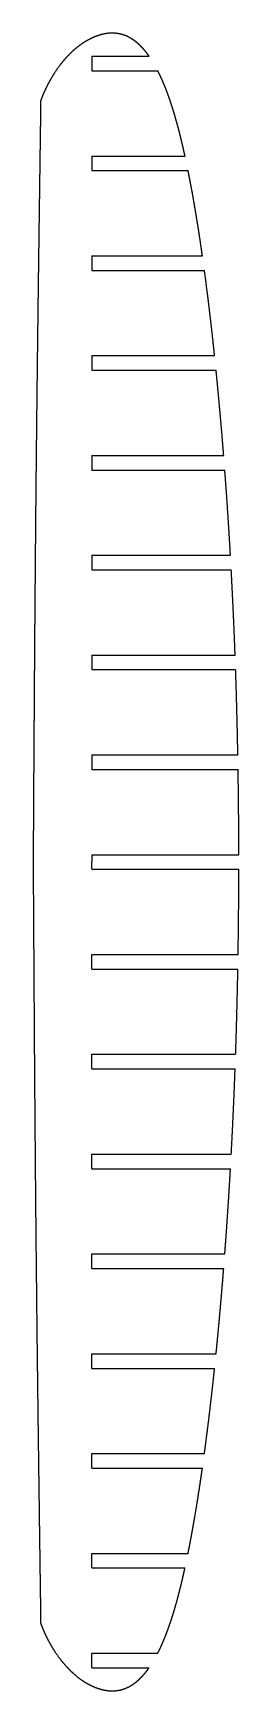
# Model space of a CAD drawing. Header units: metres. Extents: x 16 to 70, y -216 to 216.
import ezdxf

# ---------------------------------------------------------------- set-up
doc = ezdxf.new("R2010")
doc.units = ezdxf.units.M

msp = doc.modelspace()

# ---------------------------------------------------------------- linework, layer by layer
for p, q in [((31.61, 209.9, 431), (46.53, 209.9, 431)), ((31.61, 206.1, 431), (48.8, 206.1, 431)), ((31.61, 183.9, 431), (55.89, 183.9, 431)), ((31.61, 180.1, 431), (56.69, 180.1, 431)), ((31.61, 157.9, 431), (60.43, 157.9, 431)), ((31.61, 154.1, 431), (60.95, 154.1, 431)), ((31.61, 131.9, 431), (63.6, 131.9, 431)), ((31.61, 128.1, 431), (63.99, 128.1, 431)), ((31.61, 105.9, 431), (65.97, 105.9, 431)), ((31.61, 102.1, 431), (66.26, 102.1, 431)), ((31.61, 79.9, 431), (67.73, 79.9, 431)), ((31.61, 76.1, 431), (67.94, 76.1, 431)), ((31.61, 53.9, 431), (68.95, 53.9, 431)), ((31.61, 50.1, 431), (69.08, 50.1, 431)), ((31.61, 27.9, 431), (69.66, 27.9, 431)), ((31.61, 24.1, 431), (69.73, 24.1, 431)), ((31.61, 1.9, 431), (69.92, 1.9, 431)), ((31.61, -1.9, 431), (69.92, -1.9, 431)), ((31.61, -24.1, 431), (69.73, -24.1, 431)), ((31.61, -27.9, 431), (69.67, -27.9, 431)), ((31.61, -50.1, 431), (69.08, -50.1, 431)), ((31.61, -53.9, 431), (68.95, -53.9, 431)), ((31.61, -76.1, 431), (67.94, -76.1, 431)), ((31.61, -79.9, 431), (67.73, -79.9, 431)), ((31.61, -102.1, 431), (66.27, -102.1, 431)), ((31.61, -105.9, 431), (65.97, -105.9, 431)), ((31.61, -128.1, 431), (63.99, -128.1, 431)), ((31.61, -131.9, 431), (63.6, -131.9, 431)), ((31.61, -154.1, 431), (60.95, -154.1, 431)), ((31.61, -157.9, 431), (60.42, -157.9, 431)), ((31.61, -180.1, 431), (56.68, -180.1, 431)), ((31.61, -183.9, 431), (55.88, -183.9, 431)), ((31.61, -206.1, 431), (48.79, -206.1, 431)), ((31.61, -209.9, 431), (46.52, -209.9, 431))]:
    msp.add_line(p, q)
for points, knots in [([(46.53, 209.9, 431), (46.36, 210.14, 431), (46.19, 210.38, 431), (46.01, 210.61, 431), (45.84, 210.84, 431), (45.66, 211.07, 431), (45.47, 211.3, 431), (45.28, 211.52, 431), (44.7, 212.18, 431), (44.3, 212.6, 431), (43.88, 213.01, 431), (43.44, 213.4, 431), (42.98, 213.77, 431), (42.5, 214.12, 431), (42.01, 214.43, 431), (41.18, 214.89, 431), (40.86, 215.05, 431), (40.53, 215.2, 431), (40.2, 215.33, 431), (39.86, 215.45, 431), (39.51, 215.55, 431), (39.16, 215.64, 431), (38.41, 215.8, 431), (38, 215.86, 431), (37.58, 215.9, 431), (37.17, 215.92, 431), (36.75, 215.92, 431), (36.34, 215.9, 431), (35.92, 215.86, 431), (35.36, 215.78, 431), (35.2, 215.76, 431), (35.05, 215.73, 431), (34.89, 215.7, 431), (34.73, 215.67, 431), (34.58, 215.63, 431), (34.42, 215.6, 431), (34.12, 215.52, 431), (33.96, 215.48, 431), (33.81, 215.44, 431), (33.65, 215.39, 431), (33.5, 215.34, 431), (33.35, 215.3, 431), (33.19, 215.24, 431), (32.4, 214.97, 431), (31.77, 214.71, 431), (31.16, 214.42, 431), (30.56, 214.11, 431), (29.97, 213.76, 431), (29.4, 213.4, 431), (28.84, 213.01, 431), (27.47, 211.98, 431), (26.67, 211.31, 431), (25.91, 210.6, 431), (25.18, 209.85, 431), (24.48, 209.07, 431), (23.82, 208.27, 431), (23.19, 207.44, 431), (21.92, 205.63, 431), (21.29, 204.66, 431), (20.69, 203.65, 431), (20.14, 202.63, 431), (19.62, 201.58, 431), (19.14, 200.52, 431), (18.69, 199.45, 431), (18.29, 198.35, 431)], [0, 0, 0, 0, 0, 0, 0, 0, 0, 0.061197, 0.061197, 0.061197, 0.061197, 0.061197, 0.061197, 0.061197, 0.184132, 0.184132, 0.184132, 0.184132, 0.184132, 0.184132, 0.184132, 0.259424, 0.259424, 0.259424, 0.259424, 0.259424, 0.259424, 0.259424, 0.346358, 0.346358, 0.346358, 0.346358, 0.346358, 0.346358, 0.346358, 0.379391, 0.379391, 0.379391, 0.379391, 0.379391, 0.379391, 0.379391, 0.412425, 0.412425, 0.412425, 0.412425, 0.412425, 0.412425, 0.412425, 0.550493, 0.550493, 0.550493, 0.550493, 0.550493, 0.550493, 0.550493, 0.762779, 0.762779, 0.762779, 0.762779, 0.762779, 0.762779, 0.762779, 1, 1, 1, 1, 1, 1, 1, 1, 1]), ([(55.89, 183.9, 431), (55.77, 184.46, 431), (55.64, 185.02, 431), (55.51, 185.58, 431), (55.39, 186.14, 431), (55.26, 186.7, 431), (55.13, 187.26, 431), (54.99, 187.81, 431), (54.73, 188.9, 431), (54.6, 189.42, 431), (54.47, 189.94, 431), (54.34, 190.45, 431), (54.21, 190.96, 431), (54.07, 191.46, 431), (53.94, 191.95, 431), (53.61, 193.16, 431), (53.41, 193.88, 431), (53.21, 194.58, 431), (53, 195.26, 431), (52.8, 195.93, 431), (52.59, 196.59, 431), (52.39, 197.22, 431), (51.97, 198.47, 431), (51.76, 199.09, 431), (51.54, 199.71, 431), (51.31, 200.33, 431), (51.08, 200.95, 431), (50.84, 201.56, 431), (50.59, 202.17, 431), (50.16, 203.2, 431), (49.98, 203.62, 431), (49.79, 204.04, 431), (49.6, 204.46, 431), (49.41, 204.87, 431), (49.21, 205.28, 431), (49.01, 205.69, 431), (48.8, 206.1, 431)], [0, 0, 0, 0, 0, 0, 0, 0, 0, 0.17266, 0.17266, 0.17266, 0.17266, 0.17266, 0.17266, 0.17266, 0.336683, 0.336683, 0.336683, 0.336683, 0.336683, 0.336683, 0.336683, 0.582686, 0.582686, 0.582686, 0.582686, 0.582686, 0.582686, 0.582686, 0.828763, 0.828763, 0.828763, 0.828763, 0.828763, 0.828763, 0.828763, 1, 1, 1, 1, 1, 1, 1, 1, 1]), ([(18.29, 198.35, 431), (18.29, 198.35, 431), (18.29, 198.35, 431), (18.29, 198.36, 431), (18.29, 198.35, 431), (18.29, 198.35, 431), (18.29, 198.35, 431), (18.29, 198.35, 431), (18.29, 198.33, 431), (18.29, 198.32, 431), (18.28, 198.31, 431), (18.28, 198.29, 431), (18.28, 198.28, 431), (18.28, 198.26, 431), (18.28, 198.24, 431), (18.28, 198.2, 431), (18.28, 198.17, 431), (18.28, 198.14, 431), (18.28, 198.11, 431), (18.28, 198.07, 431), (18.28, 198.03, 431), (18.28, 197.98, 431), (18.28, 197.88, 431), (18.28, 197.82, 431), (18.28, 197.76, 431), (18.28, 197.69, 431), (18.28, 197.62, 431), (18.27, 197.54, 431), (18.27, 197.45, 431), (18.27, 197.22, 431), (18.27, 197.09, 431), (18.27, 196.95, 431), (18.26, 196.81, 431), (18.26, 196.67, 431), (18.26, 196.53, 431), (18.26, 196.39, 431), (18.25, 196.01, 431), (18.25, 195.77, 431), (18.25, 195.54, 431), (18.24, 195.3, 431), (18.24, 195.06, 431), (18.24, 194.82, 431), (18.23, 194.59, 431), (18.22, 193.86, 431), (18.22, 193.37, 431), (18.21, 192.87, 431), (18.2, 192.38, 431), (18.2, 191.89, 431), (18.19, 191.39, 431), (18.18, 190.9, 431), (18.16, 189.44, 431), (18.15, 188.47, 431), (18.14, 187.49, 431), (18.12, 186.52, 431), (18.11, 185.55, 431), (18.09, 184.58, 431), (18.08, 183.61, 431), (18.06, 182, 431), (18.05, 181.37, 431), (18.04, 180.74, 431), (18.03, 180.11, 431), (18.02, 179.48, 431), (18.02, 178.85, 431), (18.01, 178.21, 431), (17.99, 176.9, 431), (17.98, 176.2, 431), (17.97, 175.48, 431), (17.96, 174.75, 431), (17.95, 174.01, 431), (17.94, 173.25, 431), (17.93, 172.48, 431), (17.88, 168.96, 431), (17.84, 166.23, 431), (17.81, 163.5, 431), (17.77, 160.76, 431), (17.73, 158.03, 431), (17.7, 155.3, 431), (17.66, 152.57, 431), (17.58, 146.55, 431), (17.54, 143.27, 431), (17.5, 139.99, 431), (17.46, 136.7, 431), (17.42, 133.42, 431), (17.38, 130.14, 431), (17.34, 126.85, 431), (17.27, 120.53, 431), (17.23, 117.48, 431), (17.2, 114.44, 431), (17.17, 111.4, 431), (17.13, 108.36, 431), (17.1, 105.31, 431), (17.07, 102.27, 431), (17.01, 96.18, 431), (16.98, 93.14, 431), (16.95, 90.1, 431), (16.93, 87.05, 431), (16.9, 84.01, 431), (16.87, 80.97, 431), (16.85, 77.93, 431), (16.8, 72.12, 431), (16.78, 69.35, 431), (16.75, 66.58, 431), (16.73, 63.81, 431), (16.71, 61.05, 431), (16.69, 58.28, 431), (16.67, 55.51, 431), (16.63, 50.26, 431), (16.62, 47.76, 431), (16.6, 45.27, 431), (16.58, 42.78, 431), (16.57, 40.29, 431), (16.55, 37.8, 431), (16.53, 35.31, 431), (16.51, 31.09, 431), (16.5, 29.37, 431), (16.49, 27.65, 431), (16.48, 25.93, 431), (16.46, 24.21, 431), (16.45, 22.49, 431), (16.44, 20.77, 431), (16.43, 18.4, 431), (16.43, 17.77, 431), (16.42, 17.15, 431), (16.42, 16.54, 431), (16.42, 15.96, 431), (16.41, 15.38, 431), (16.41, 14.83, 431), (16.4, 13.77, 431), (16.4, 13.24, 431), (16.4, 12.72, 431), (16.39, 12.2, 431), (16.39, 11.67, 431), (16.39, 11.15, 431), (16.38, 10.63, 431), (16.38, 9.49, 431), (16.37, 8.88, 431), (16.37, 8.27, 431), (16.37, 7.66, 431), (16.36, 7.05, 431), (16.36, 6.43, 431), (16.36, 5.82, 431), (16.35, 4.89, 431), (16.35, 4.58, 431), (16.35, 4.26, 431), (16.34, 3.94, 431), (16.34, 3.62, 431), (16.34, 3.31, 431), (16.34, 2.99, 431), (16.34, 2.49, 431), (16.33, 2.33, 431), (16.33, 2.17, 431), (16.33, 2.02, 431), (16.33, 1.87, 431), (16.33, 1.74, 431), (16.33, 1.61, 431), (16.33, 1.39, 431), (16.33, 1.29, 431), (16.33, 1.19, 431), (16.33, 1.08, 431), (16.33, 0.98, 431), (16.33, 0.88, 431), (16.33, 0.78, 431), (16.32, 0.62, 431), (16.32, 0.56, 431), (16.32, 0.51, 431), (16.32, 0.45, 431), (16.32, 0.4, 431), (16.32, 0.34, 431), (16.32, 0.28, 431), (16.32, 0.2, 431), (16.32, 0.18, 431), (16.32, 0.15, 431), (16.32, 0.13, 431), (16.32, 0.1, 431), (16.32, 0.08, 431), (16.32, 0.05, 431), (16.32, 0.03, 431), (16.32, 0.02, 431), (16.32, 0.01, 431), (16.32, 0.01, 431), (16.32, 0, 431), (16.32, 0, 431), (16.32, 0, 431), (16.32, 0, 431), (16.32, 0, 431), (16.32, 0, 431), (16.32, 0, 431), (16.32, 0, 431), (16.32, 0, 431), (16.32, -0.01, 431), (16.32, -0.02, 431), (16.32, -0.03, 431), (16.32, -0.05, 431), (16.32, -0.06, 431), (16.32, -0.08, 431), (16.32, -0.1, 431), (16.32, -0.11, 431), (16.32, -0.14, 431), (16.32, -0.16, 431), (16.32, -0.18, 431), (16.32, -0.19, 431), (16.32, -0.21, 431), (16.32, -0.23, 431), (16.32, -0.25, 431), (16.32, -0.3, 431), (16.32, -0.32, 431), (16.32, -0.35, 431), (16.32, -0.37, 431), (16.32, -0.4, 431), (16.32, -0.43, 431), (16.32, -0.46, 431), (16.32, -0.55, 431), (16.32, -0.61, 431), (16.32, -0.67, 431), (16.32, -0.74, 431), (16.33, -0.81, 431), (16.33, -0.88, 431), (16.33, -0.96, 431), (16.33, -1.15, 431), (16.33, -1.25, 431), (16.33, -1.36, 431), (16.33, -1.47, 431), (16.33, -1.59, 431), (16.33, -1.72, 431), (16.33, -1.86, 431), (16.33, -2.26, 431), (16.34, -2.51, 431), (16.34, -2.75, 431), (16.34, -3, 431), (16.34, -3.25, 431), (16.34, -3.5, 431), (16.34, -3.75, 431), (16.35, -4.49, 431), (16.35, -4.99, 431), (16.35, -5.48, 431), (16.36, -5.97, 431), (16.36, -6.46, 431), (16.36, -6.96, 431), (16.36, -7.45, 431), (16.37, -8.91, 431), (16.38, -9.88, 431), (16.39, -10.85, 431), (16.39, -11.82, 431), (16.4, -12.8, 431), (16.4, -13.77, 431), (16.41, -14.74, 431), (16.42, -16.34, 431), (16.42, -16.97, 431), (16.43, -17.6, 431), (16.43, -18.23, 431), (16.43, -18.86, 431), (16.44, -19.49, 431), (16.44, -20.13, 431), (16.45, -21.44, 431), (16.45, -22.14, 431), (16.46, -22.86, 431), (16.46, -23.59, 431), (16.47, -24.33, 431), (16.47, -25.09, 431), (16.47, -25.86, 431), (16.5, -29.38, 431), (16.51, -32.11, 431), (16.53, -34.84, 431), (16.55, -37.57, 431), (16.57, -40.3, 431), (16.58, -43.03, 431), (16.6, -45.76, 431), (16.64, -51.77, 431), (16.67, -55.05, 431), (16.69, -58.33, 431), (16.72, -61.61, 431), (16.74, -64.9, 431), (16.77, -68.18, 431), (16.79, -71.46, 431), (16.85, -77.79, 431), (16.87, -80.83, 431), (16.9, -83.87, 431), (16.92, -86.91, 431), (16.95, -89.95, 431), (16.98, -93, 431), (17.01, -96.04, 431), (17.07, -102.13, 431), (17.1, -105.17, 431), (17.13, -108.21, 431), (17.17, -111.26, 431), (17.2, -114.3, 431), (17.23, -117.34, 431), (17.27, -120.39, 431), (17.33, -126.2, 431), (17.37, -128.97, 431), (17.4, -131.73, 431), (17.43, -134.5, 431), (17.47, -137.27, 431), (17.5, -140.04, 431), (17.54, -142.81, 431), (17.6, -148.07, 431), (17.64, -150.56, 431), (17.67, -153.05, 431), (17.7, -155.55, 431), (17.73, -158.04, 431), (17.77, -160.53, 431), (17.8, -163.02, 431), (17.86, -167.24, 431), (17.88, -168.96, 431), (17.9, -170.68, 431), (17.93, -172.4, 431), (17.95, -174.12, 431), (17.97, -175.84, 431), (18, -177.57, 431), (18.03, -179.94, 431), (18.04, -180.57, 431), (18.05, -181.19, 431), (18.06, -181.8, 431), (18.06, -182.39, 431), (18.07, -182.96, 431), (18.08, -183.51, 431), (18.09, -184.58, 431), (18.1, -185.1, 431), (18.11, -185.63, 431), (18.12, -186.15, 431), (18.12, -186.67, 431), (18.13, -187.2, 431), (18.14, -187.72, 431), (18.15, -188.86, 431), (18.16, -189.47, 431), (18.17, -190.08, 431), (18.18, -190.69, 431), (18.19, -191.3, 431), (18.2, -191.92, 431), (18.2, -192.53, 431), (18.22, -193.46, 431), (18.22, -193.77, 431), (18.23, -194.09, 431), (18.23, -194.41, 431), (18.24, -194.73, 431), (18.24, -195.05, 431), (18.24, -195.36, 431), (18.25, -195.86, 431), (18.25, -196.03, 431), (18.26, -196.19, 431), (18.26, -196.34, 431), (18.26, -196.48, 431), (18.26, -196.61, 431), (18.26, -196.74, 431), (18.27, -196.96, 431), (18.27, -197.07, 431), (18.27, -197.17, 431), (18.27, -197.27, 431), (18.27, -197.37, 431), (18.27, -197.47, 431), (18.27, -197.58, 431), (18.28, -197.73, 431), (18.28, -197.79, 431), (18.28, -197.85, 431), (18.28, -197.9, 431), (18.28, -197.96, 431), (18.28, -198.01, 431), (18.28, -198.07, 431), (18.28, -198.15, 431), (18.28, -198.18, 431), (18.28, -198.2, 431), (18.28, -198.23, 431), (18.28, -198.25, 431), (18.28, -198.28, 431), (18.28, -198.3, 431), (18.29, -198.33, 431), (18.29, -198.33, 431), (18.29, -198.34, 431), (18.29, -198.34, 431), (18.29, -198.34, 431), (18.29, -198.35, 431), (18.29, -198.35, 431), (18.29, -198.35, 431), (18.29, -198.35, 431), (18.29, -198.35, 431), (18.29, -198.35, 431), (18.29, -198.35, 431), (18.29, -198.35, 431), (18.29, -198.35, 431), (18.29, -198.35, 431)], [0, 0, 0, 0, 0, 0, 0, 0, 0, 0.002346, 0.002346, 0.002346, 0.002346, 0.002346, 0.002346, 0.002346, 0.004705, 0.004705, 0.004705, 0.004705, 0.004705, 0.004705, 0.004705, 0.007848, 0.007848, 0.007848, 0.007848, 0.007848, 0.007848, 0.007848, 0.010992, 0.010992, 0.010992, 0.010992, 0.010992, 0.010992, 0.010992, 0.015792, 0.015792, 0.015792, 0.015792, 0.015792, 0.015792, 0.015792, 0.023911, 0.023911, 0.023911, 0.023911, 0.023911, 0.023911, 0.023911, 0.040776, 0.040776, 0.040776, 0.040776, 0.040776, 0.040776, 0.040776, 0.074011, 0.074011, 0.074011, 0.074011, 0.074011, 0.074011, 0.074011, 0.095607, 0.095607, 0.095607, 0.095607, 0.095607, 0.095607, 0.095607, 0.119063, 0.119063, 0.119063, 0.119063, 0.119063, 0.119063, 0.119063, 0.200617, 0.200617, 0.200617, 0.200617, 0.200617, 0.200617, 0.200617, 0.29864, 0.29864, 0.29864, 0.29864, 0.29864, 0.29864, 0.29864, 0.389483, 0.389483, 0.389483, 0.389483, 0.389483, 0.389483, 0.389483, 0.480328, 0.480328, 0.480328, 0.480328, 0.480328, 0.480328, 0.480328, 0.56293, 0.56293, 0.56293, 0.56293, 0.56293, 0.56293, 0.56293, 0.637311, 0.637311, 0.637311, 0.637311, 0.637311, 0.637311, 0.637311, 0.688659, 0.688659, 0.688659, 0.688659, 0.688659, 0.688659, 0.688659, 0.708105, 0.708105, 0.708105, 0.708105, 0.708105, 0.708105, 0.708105, 0.726954, 0.726954, 0.726954, 0.726954, 0.726954, 0.726954, 0.726954, 0.748973, 0.748973, 0.748973, 0.748973, 0.748973, 0.748973, 0.748973, 0.760427, 0.760427, 0.760427, 0.760427, 0.760427, 0.760427, 0.760427, 0.766796, 0.766796, 0.766796, 0.766796, 0.766796, 0.766796, 0.766796, 0.772239, 0.772239, 0.772239, 0.772239, 0.772239, 0.772239, 0.772239, 0.775276, 0.775276, 0.775276, 0.775276, 0.775276, 0.775276, 0.775276, 0.776795, 0.776795, 0.776795, 0.776795, 0.776795, 0.776795, 0.776795, 0.777589, 0.777589, 0.777589, 0.777589, 0.777589, 0.777589, 0.777589, 0.778347, 0.778347, 0.778347, 0.778347, 0.778347, 0.778347, 0.778347, 0.779413, 0.779413, 0.779413, 0.779413, 0.779413, 0.779413, 0.779413, 0.78024, 0.78024, 0.78024, 0.78024, 0.78024, 0.78024, 0.78024, 0.781068, 0.781068, 0.781068, 0.781068, 0.781068, 0.781068, 0.781068, 0.782368, 0.782368, 0.782368, 0.782368, 0.782368, 0.782368, 0.782368, 0.783787, 0.783787, 0.783787, 0.783787, 0.783787, 0.783787, 0.783787, 0.786207, 0.786207, 0.786207, 0.786207, 0.786207, 0.786207, 0.786207, 0.790983, 0.790983, 0.790983, 0.790983, 0.790983, 0.790983, 0.790983, 0.800396, 0.800396, 0.800396, 0.800396, 0.800396, 0.800396, 0.800396, 0.806512, 0.806512, 0.806512, 0.806512, 0.806512, 0.806512, 0.806512, 0.813155, 0.813155, 0.813155, 0.813155, 0.813155, 0.813155, 0.813155, 0.836254, 0.836254, 0.836254, 0.836254, 0.836254, 0.836254, 0.836254, 0.864024, 0.864024, 0.864024, 0.864024, 0.864024, 0.864024, 0.864024, 0.889766, 0.889766, 0.889766, 0.889766, 0.889766, 0.889766, 0.889766, 0.915518, 0.915518, 0.915518, 0.915518, 0.915518, 0.915518, 0.915518, 0.938939, 0.938939, 0.938939, 0.938939, 0.938939, 0.938939, 0.938939, 0.960033, 0.960033, 0.960033, 0.960033, 0.960033, 0.960033, 0.960033, 0.974597, 0.974597, 0.974597, 0.974597, 0.974597, 0.974597, 0.974597, 0.980113, 0.980113, 0.980113, 0.980113, 0.980113, 0.980113, 0.980113, 0.985459, 0.985459, 0.985459, 0.985459, 0.985459, 0.985459, 0.985459, 0.991704, 0.991704, 0.991704, 0.991704, 0.991704, 0.991704, 0.991704, 0.994953, 0.994953, 0.994953, 0.994953, 0.994953, 0.994953, 0.994953, 0.99676, 0.99676, 0.99676, 0.99676, 0.99676, 0.99676, 0.99676, 0.998303, 0.998303, 0.998303, 0.998303, 0.998303, 0.998303, 0.998303, 0.999165, 0.999165, 0.999165, 0.999165, 0.999165, 0.999165, 0.999165, 0.999595, 0.999595, 0.999595, 0.999595, 0.999595, 0.999595, 0.999595, 0.999751, 0.999751, 0.999751, 0.999751, 0.999751, 0.999751, 0.999751, 1, 1, 1, 1, 1, 1, 1, 1, 1]), ([(60.43, 157.9, 431), (60.38, 158.24, 431), (60.33, 158.57, 431), (60.28, 158.91, 431), (60.23, 159.24, 431), (60.18, 159.58, 431), (60.13, 159.92, 431), (60.09, 160.25, 431), (59.76, 162.46, 431), (59.48, 164.33, 431), (59.18, 166.2, 431), (58.88, 168.07, 431), (58.57, 169.94, 431), (58.25, 171.8, 431), (57.92, 173.66, 431), (57.47, 176.1, 431), (57.36, 176.67, 431), (57.25, 177.24, 431), (57.14, 177.81, 431), (57.03, 178.39, 431), (56.92, 178.96, 431), (56.8, 179.53, 431), (56.69, 180.1, 431)], [0, 0, 0, 0, 0, 0, 0, 0, 0, 0.120648, 0.120648, 0.120648, 0.120648, 0.120648, 0.120648, 0.120648, 0.793007, 0.793007, 0.793007, 0.793007, 0.793007, 0.793007, 0.793007, 1, 1, 1, 1, 1, 1, 1, 1, 1]), ([(63.6, 131.9, 431), (63.54, 132.42, 431), (63.49, 132.95, 431), (63.43, 133.47, 431), (63.38, 134, 431), (63.32, 134.52, 431), (63.26, 135.04, 431), (63.21, 135.57, 431), (62.9, 138.34, 431), (62.65, 140.6, 431), (62.38, 142.85, 431), (62.12, 145.1, 431), (61.84, 147.35, 431), (61.55, 149.6, 431), (61.26, 151.85, 431), (60.95, 154.1, 431)], [0, 0, 0, 0, 0, 0, 0, 0, 0, 0.188464, 0.188464, 0.188464, 0.188464, 0.188464, 0.188464, 0.188464, 1, 1, 1, 1, 1, 1, 1, 1, 1]), ([(65.97, 105.9, 431), (65.93, 106.48, 431), (65.88, 107.05, 431), (65.83, 107.63, 431), (65.79, 108.21, 431), (65.74, 108.79, 431), (65.69, 109.36, 431), (65.65, 109.94, 431), (65.41, 112.72, 431), (65.23, 114.92, 431), (65.03, 117.11, 431), (64.84, 119.31, 431), (64.63, 121.51, 431), (64.42, 123.71, 431), (64.21, 125.9, 431), (63.99, 128.1, 431)], [0, 0, 0, 0, 0, 0, 0, 0, 0, 0.207811, 0.207811, 0.207811, 0.207811, 0.207811, 0.207811, 0.207811, 1, 1, 1, 1, 1, 1, 1, 1, 1]), ([(67.73, 79.9, 431), (67.71, 80.23, 431), (67.69, 80.56, 431), (67.68, 80.89, 431), (67.66, 81.23, 431), (67.64, 81.56, 431), (67.62, 81.89, 431), (67.6, 82.22, 431), (67.43, 85, 431), (67.28, 87.44, 431), (67.13, 89.89, 431), (66.97, 92.33, 431), (66.8, 94.77, 431), (66.63, 97.22, 431), (66.45, 99.66, 431), (66.26, 102.1, 431)], [0, 0, 0, 0, 0, 0, 0, 0, 0, 0.119429, 0.119429, 0.119429, 0.119429, 0.119429, 0.119429, 0.119429, 1, 1, 1, 1, 1, 1, 1, 1, 1]), ([(66.27, -102.1, 431), (66.32, -101.4, 431), (66.37, -100.71, 431), (66.42, -100.01, 431), (66.47, -99.32, 431), (66.52, -98.62, 431), (66.57, -97.92, 431), (66.62, -97.23, 431), (66.82, -94.45, 431), (66.96, -92.38, 431), (67.1, -90.3, 431), (67.24, -88.22, 431), (67.37, -86.14, 431), (67.49, -84.06, 431), (67.62, -81.98, 431), (67.73, -79.9, 431)], [0, 0, 0, 0, 0, 0, 0, 0, 0, 0.250896, 0.250896, 0.250896, 0.250896, 0.250896, 0.250896, 0.250896, 1, 1, 1, 1, 1, 1, 1, 1, 1]), ([(63.99, -128.1, 431), (64.14, -126.59, 431), (64.29, -125.08, 431), (64.43, -123.56, 431), (64.58, -122.05, 431), (64.72, -120.54, 431), (64.86, -119.03, 431), (64.99, -117.51, 431), (65.2, -115.16, 431), (65.28, -114.32, 431), (65.35, -113.48, 431), (65.42, -112.64, 431), (65.49, -111.79, 431), (65.56, -110.95, 431), (65.63, -110.11, 431), (65.74, -108.84, 431), (65.77, -108.42, 431), (65.8, -108, 431), (65.84, -107.58, 431), (65.87, -107.16, 431), (65.91, -106.74, 431), (65.94, -106.32, 431), (65.97, -105.9, 431)], [0, 0, 0, 0, 0, 0, 0, 0, 0, 0.546366, 0.546366, 0.546366, 0.546366, 0.546366, 0.546366, 0.546366, 0.849349, 0.849349, 0.849349, 0.849349, 0.849349, 0.849349, 0.849349, 1, 1, 1, 1, 1, 1, 1, 1, 1]), ([(60.95, -154.1, 431), (60.99, -153.77, 431), (61.04, -153.44, 431), (61.08, -153.1, 431), (61.13, -152.77, 431), (61.17, -152.44, 431), (61.22, -152.1, 431), (61.26, -151.77, 431), (61.62, -149, 431), (61.93, -146.56, 431), (62.23, -144.12, 431), (62.52, -141.68, 431), (62.8, -139.24, 431), (63.08, -136.79, 431), (63.34, -134.35, 431), (63.6, -131.9, 431)], [0, 0, 0, 0, 0, 0, 0, 0, 0, 0.120052, 0.120052, 0.120052, 0.120052, 0.120052, 0.120052, 0.120052, 1, 1, 1, 1, 1, 1, 1, 1, 1]), ([(56.68, -180.1, 431), (56.95, -178.77, 431), (57.21, -177.43, 431), (57.47, -176.09, 431), (57.71, -174.75, 431), (57.96, -173.41, 431), (58.19, -172.07, 431), (58.42, -170.73, 431), (58.89, -167.95, 431), (59.12, -166.52, 431), (59.35, -165.08, 431), (59.57, -163.65, 431), (59.79, -162.21, 431), (60.01, -160.78, 431), (60.22, -159.34, 431), (60.42, -157.9, 431)], [0, 0, 0, 0, 0, 0, 0, 0, 0, 0.483844, 0.483844, 0.483844, 0.483844, 0.483844, 0.483844, 0.483844, 1, 1, 1, 1, 1, 1, 1, 1, 1]), ([(48.79, -206.1, 431), (49.14, -205.42, 431), (49.48, -204.73, 431), (49.8, -204.03, 431), (50.11, -203.33, 431), (50.41, -202.62, 431), (50.69, -201.91, 431), (50.97, -201.2, 431), (51.38, -200.1, 431), (51.52, -199.72, 431), (51.66, -199.33, 431), (51.8, -198.93, 431), (51.94, -198.52, 431), (52.08, -198.11, 431), (52.22, -197.7, 431), (52.57, -196.64, 431), (52.77, -195.98, 431), (52.98, -195.32, 431), (53.18, -194.64, 431), (53.38, -193.94, 431), (53.58, -193.23, 431), (53.78, -192.5, 431), (54.21, -190.91, 431), (54.43, -190.05, 431), (54.65, -189.19, 431), (54.86, -188.34, 431), (55.07, -187.48, 431), (55.27, -186.61, 431), (55.47, -185.75, 431), (55.69, -184.77, 431), (55.72, -184.64, 431), (55.74, -184.52, 431), (55.77, -184.4, 431), (55.8, -184.27, 431), (55.83, -184.15, 431), (55.85, -184.02, 431), (55.88, -183.9, 431)], [0, 0, 0, 0, 0, 0, 0, 0, 0, 0.297737, 0.297737, 0.297737, 0.297737, 0.297737, 0.297737, 0.297737, 0.454566, 0.454566, 0.454566, 0.454566, 0.454566, 0.454566, 0.454566, 0.689773, 0.689773, 0.689773, 0.689773, 0.689773, 0.689773, 0.689773, 0.961102, 0.961102, 0.961102, 0.961102, 0.961102, 0.961102, 0.961102, 1, 1, 1, 1, 1, 1, 1, 1, 1]), ([(18.29, -198.35, 431), (18.69, -199.43, 431), (19.12, -200.49, 431), (19.6, -201.54, 431), (20.11, -202.57, 431), (20.66, -203.58, 431), (21.24, -204.57, 431), (21.86, -205.54, 431), (23.11, -207.34, 431), (23.74, -208.17, 431), (24.41, -208.98, 431), (25.1, -209.76, 431), (25.83, -210.51, 431), (26.59, -211.23, 431), (27.38, -211.91, 431), (28.75, -212.95, 431), (29.31, -213.34, 431), (29.88, -213.71, 431), (30.46, -214.05, 431), (31.06, -214.38, 431), (31.68, -214.67, 431), (32.3, -214.93, 431), (33.15, -215.23, 431), (33.36, -215.3, 431), (33.57, -215.37, 431), (33.79, -215.43, 431), (34, -215.49, 431), (34.21, -215.55, 431), (34.42, -215.6, 431), (34.87, -215.7, 431), (35.1, -215.74, 431), (35.34, -215.78, 431), (35.57, -215.82, 431), (35.8, -215.84, 431), (36.04, -215.87, 431), (36.27, -215.88, 431), (36.8, -215.91, 431), (37.1, -215.91, 431), (37.4, -215.9, 431), (37.69, -215.88, 431), (37.99, -215.86, 431), (38.29, -215.82, 431), (38.58, -215.77, 431), (39.38, -215.6, 431), (39.88, -215.45, 431), (40.38, -215.28, 431), (40.86, -215.07, 431), (41.33, -214.84, 431), (41.79, -214.57, 431), (42.22, -214.29, 431), (42.97, -213.75, 431), (43.28, -213.51, 431), (43.59, -213.25, 431), (43.88, -212.99, 431), (44.17, -212.71, 431), (44.45, -212.43, 431), (44.72, -212.14, 431), (45.19, -211.62, 431), (45.39, -211.38, 431), (45.59, -211.14, 431), (45.79, -210.9, 431), (45.98, -210.65, 431), (46.16, -210.41, 431), (46.34, -210.15, 431), (46.52, -209.9, 431)], [0, 0, 0, 0, 0, 0, 0, 0, 0, 0.02136716, 0.02136716, 0.02136716, 0.02136716, 0.02136716, 0.02136716, 0.02136716, 0.04077867, 0.04077867, 0.04077867, 0.04077867, 0.04077867, 0.04077867, 0.04077867, 0.05340298, 0.05340298, 0.05340298, 0.05340298, 0.05340298, 0.05340298, 0.05340298, 0.05755425, 0.05755425, 0.05755425, 0.05755425, 0.05755425, 0.05755425, 0.05755425, 0.06208297, 0.06208297, 0.06208297, 0.06208297, 0.06208297, 0.06208297, 0.06208297, 0.06779359, 0.06779359, 0.06779359, 0.06779359, 0.06779359, 0.06779359, 0.06779359, 0.0778571, 0.0778571, 0.0778571, 0.0778571, 0.0778571, 0.0778571, 0.0778571, 0.08548268, 0.08548268, 0.08548268, 0.08548268, 0.08548268, 0.08548268, 0.08548268, 0.09145295, 0.09145295, 0.09145295, 0.09145295, 0.09145295, 0.09145295, 0.09145295, 0.09145295, 0.09145295])]:
    msp.add_open_spline(points, degree=8, knots=knots)
for points, degree in [([(31.61, 209.9, 431), (31.61, 206.1, 431)], 1), ([(31.61, 183.9, 431), (31.61, 180.1, 431)], 1), ([(31.61, 157.9, 431), (31.61, 154.1, 431)], 1), ([(31.61, 131.9, 431), (31.61, 128.1, 431)], 1), ([(31.61, 105.9, 431), (31.61, 102.1, 431)], 1), ([(31.61, 79.9, 431), (31.61, 76.1, 431)], 1), ([(68.95, 53.9, 431), (68.85, 56.68, 431), (68.74, 59.45, 431), (68.62, 62.23, 431), (68.5, 65, 431), (68.37, 67.78, 431), (68.23, 70.55, 431), (68.09, 73.33, 431), (67.94, 76.1, 431)], 8), ([(31.61, 53.9, 431), (31.61, 50.1, 431)], 1), ([(69.66, 27.9, 431), (69.61, 30.68, 431), (69.56, 33.45, 431), (69.49, 36.23, 431), (69.42, 39, 431), (69.35, 41.78, 431), (69.27, 44.55, 431), (69.18, 47.33, 431), (69.08, 50.1, 431)], 8), ([(31.61, 27.9, 431), (31.61, 24.1, 431)], 1), ([(69.92, 1.9, 431), (69.91, 4.68, 431), (69.91, 7.45, 431), (69.89, 10.23, 431), (69.87, 13, 431), (69.84, 15.78, 431), (69.81, 18.55, 431), (69.77, 21.33, 431), (69.73, 24.1, 431)], 8), ([(31.61, 1.9, 431), (31.61, 0, 431)], 1), ([(31.61, -1.9, 431), (31.61, 0, 431)], 1), ([(69.73, -24.1, 431), (69.77, -21.33, 431), (69.81, -18.55, 431), (69.84, -15.78, 431), (69.87, -13, 431), (69.89, -10.23, 431), (69.91, -7.45, 431), (69.91, -4.68, 431), (69.92, -1.9, 431)], 8), ([(31.61, -27.9, 431), (31.61, -24.1, 431)], 1), ([(69.08, -50.1, 431), (69.18, -47.33, 431), (69.27, -44.55, 431), (69.35, -41.78, 431), (69.42, -39, 431), (69.49, -36.23, 431), (69.56, -33.45, 431), (69.61, -30.68, 431), (69.67, -27.9, 431)], 8), ([(31.61, -53.9, 431), (31.61, -50.1, 431)], 1), ([(67.94, -76.1, 431), (68.09, -73.33, 431), (68.24, -70.55, 431), (68.37, -67.78, 431), (68.5, -65, 431), (68.62, -62.23, 431), (68.74, -59.45, 431), (68.85, -56.68, 431), (68.95, -53.9, 431)], 8), ([(31.61, -79.9, 431), (31.61, -76.1, 431)], 1), ([(31.61, -105.9, 431), (31.61, -102.1, 431)], 1), ([(31.61, -131.9, 431), (31.61, -128.1, 431)], 1), ([(31.61, -157.9, 431), (31.61, -154.1, 431)], 1), ([(31.61, -183.9, 431), (31.61, -180.1, 431)], 1), ([(31.61, -209.9, 431), (31.61, -206.1, 431)], 1)]:
    msp.add_open_spline(points, degree=degree)

doc.saveas('drawing.dxf')
